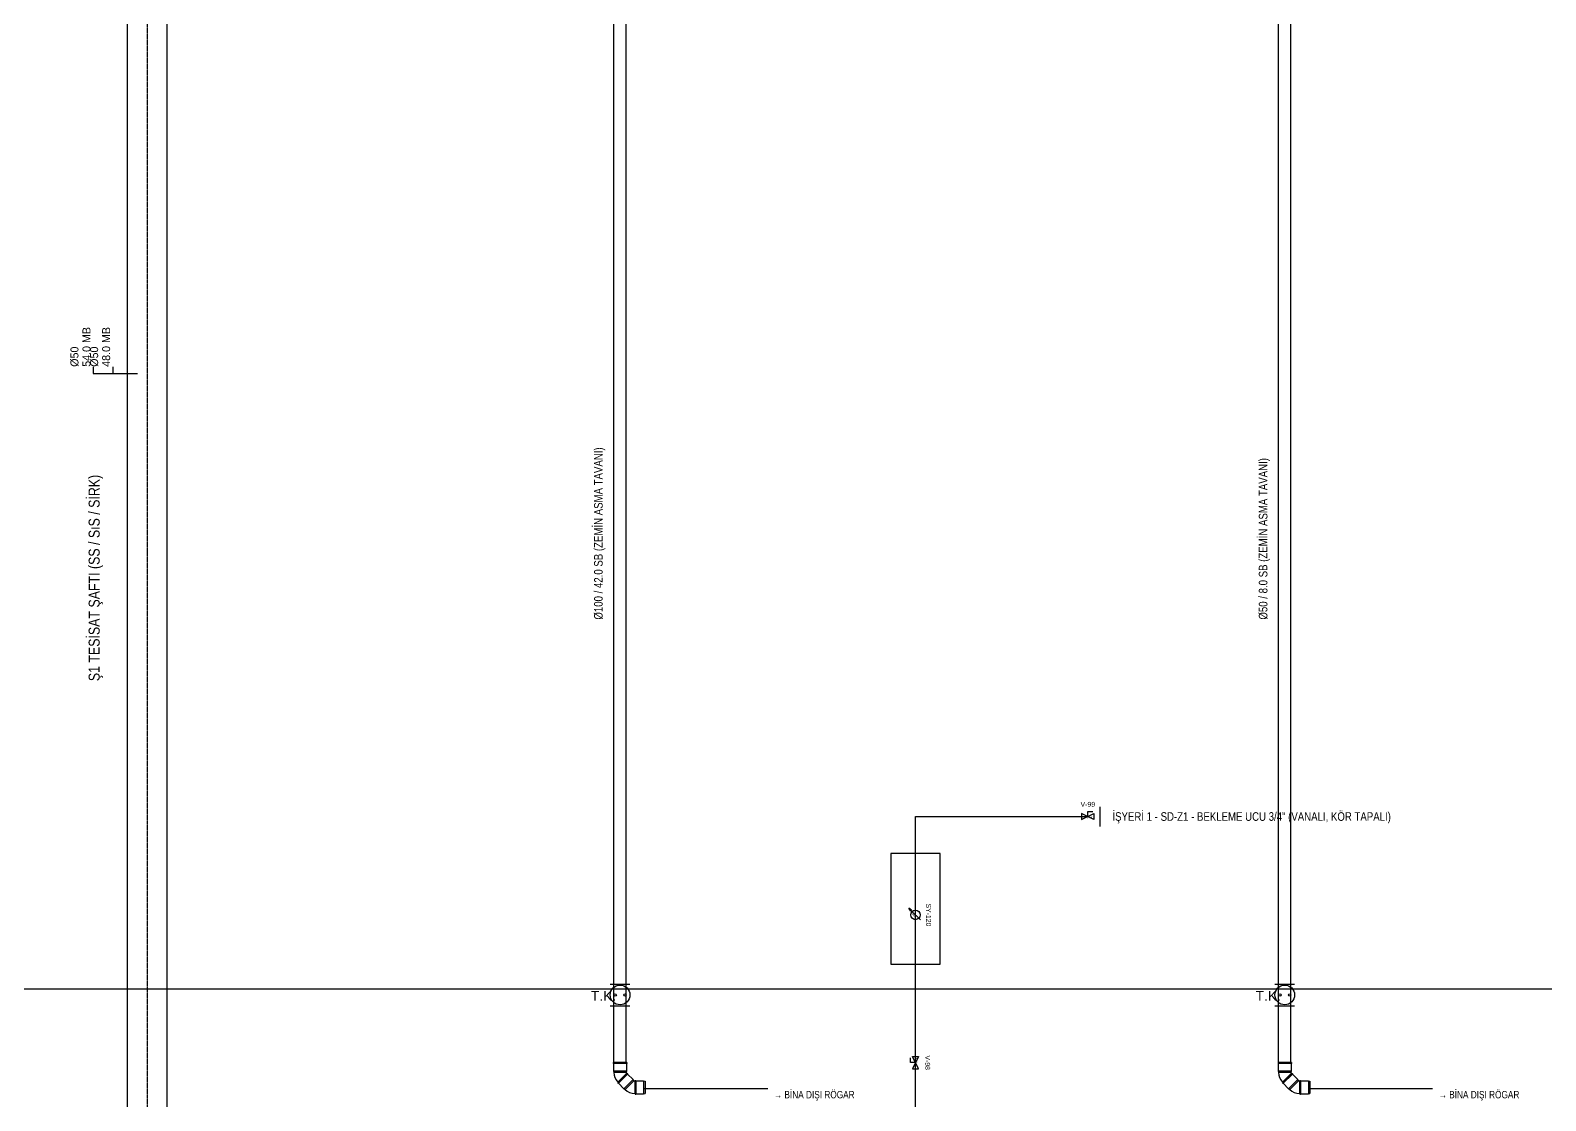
# Model space of a CAD drawing. Header units: centimetres. Extents: x 247996 to 314900, y -468471 to -440326.
# Drawn here: x 261881 to 263112, y -445941 to -445071 of the extents above; entities that cross this region are included whole.
import ezdxf
from ezdxf.enums import TextEntityAlignment as Align

# ---------------------------------------------------------------- set-up
doc = ezdxf.new("R2010")
doc.units = ezdxf.units.CM
doc.linetypes.add('0', pattern=[500, 500])
doc.linetypes.add('BASMA HATTI', pattern=[0.375, 0.25, -0.125])
for name, color, linetype, lineweight in [('SCOTT-MTY-PISSU-CAP', 211, 'Continuous', 30), ('SCOTT-MTY-SICAKSU-BORU', 1, 'BASMA HATTI', 30), ('SCOTT-MTY-SOGUKSU-BORU', 5, '0', 30), ('SCOTT-MTY-TEMIZSU-CAP', 101, 'Continuous', 30)]:
    doc.layers.add(name, color=color, linetype=linetype, lineweight=lineweight)
for name, color, linetype in [('SCOTT-MTY-PVC', 43, 'Continuous'), ('SCOTT-MTY-ROGAR', 5, 'Continuous'), ('SCOTT-MTY-SAYAC', 3, 'Continuous'), ('SCOTT-MTY-SEMA', 8, 'Continuous'), ('SCOTT-MTY-SIRKULASYON-BORU', 31, 'Continuous'), ('SCOTT-MTY-TES-SAFT', 8, 'Continuous'), ('SCOTT-MTY-TES-YAZI', 7, 'Continuous'), ('SCOTT-MTY-VANA', 1, 'Continuous'), ('SCOTT-MTY-YUK-BIRIMI', 7, 'Continuous')]:
    doc.layers.add(name, color=color, linetype=linetype)
doc.styles.add('MTY_CAP', font='wturkce.SHX', dxfattribs={"width": 0.65})
doc.styles.add('MTYCAPLT', font='arial.ttf')
doc.styles.add('ROTAS', font='arial.ttf')

# ---------------------------------------------------------------- blocks, each defined once
blk = doc.blocks.new('MTY-TEMIZ SU CAP MB')
at = {"layer": 'SCOTT-MTY-TEMIZSU-CAP'}
for p, q in [((0.8333333333333333, 3.095888560999511), (-1.779469800745841e-17, 3.095888560999511)), ((-1.779469800745841e-17, 3.095888560999511), (-1.779469800745841e-17, 0))]:
    blk.add_line(p, q, dxfattribs=at)
at = {"layer": 'SCOTT-MTY-TEMIZSU-CAP', "style": 'MTY_CAP', "width": 0.65}
for tag, p in [('SOCP', (0.8333333333333333, 5.416666666666667)), ('SCCP', (0.8333333333333333, 2.416666666666667))]:
    blk.add_attdef(tag, text='', height=1, dxfattribs=at).set_placement(p, align=Align.MIDDLE_LEFT)
at = {"layer": 'SCOTT-MTY-YUK-BIRIMI', "color": 101, "style": 'MTY_CAP', "width": 0.65}
for tag, p in [('SO', (0.8333333333333333, 3.916666666666667)), ('SC', (0.8333333333333333, 0.9166666666666667))]:
    blk.add_attdef(tag, text='', height=1, dxfattribs=at).set_placement(p, align=Align.MIDDLE_LEFT)
blk = doc.blocks.new('MTY-TEMIZLEME KAPAGI KOLON')
at = {"layer": 'SCOTT-MTY-VANA', "color": 1, "ltscale": 75}
for p, q in [((-10, 11), (10, 11)), ((-10, -11), (10, -11))]:
    blk.add_line(p, q, dxfattribs=at)
for centre, radius in [((0, 2.220446049250313e-15), 10), ((-4.999999999999998, 2.83276944882399e-15), 1.25), ((5, 9.9579925010296e-16), 1.25)]:
    blk.add_circle(centre, radius, dxfattribs=at)
at = {"layer": 'SCOTT-MTY-VANA', "color": 1, "ltscale": 75, "style": 'MTYCAPLT'}
blk.add_attdef('TK', (-29.59626877560192, -5.963930749594138), '', height=10, dxfattribs=at)
blk = doc.blocks.new('PVC DIRSEK')
at = {"layer": 'SCOTT-MTY-PVC', "color": 43}
for p, q in [((-5.499999999912689, 3.637978807091713e-12), (-5.499999999912689, -0.59999999997126)), ((5.499999999912689, -3.637978807091713e-12), (-5.499999999912689, 3.637978807091713e-12)), ((5.500000000087311, -0.5999999999803549), (-5.499999999912689, -0.59999999997126)), ((-5.299863934458699, -0.5999999999803549), (-5.299863934458699, -6.851006618232987)), ((5.299863934516907, -6.8510066182439), (-5.299863934458699, -6.851006618232987)), ((-5.299863934458699, -6.851006618232987), (-4.999999999912689, -7.991006618237861)), ((5.000000000087311, -7.991006618252413), (-4.999999999912689, -7.991006618237861)), ((5.292893218924291, -8.698113399406338), (-1.778174593113363, -15.76918121132758)), ((5.575600352924084, -8.980820533435235), (-1.559247879033137, -16.11566876538882)), ((6.308120604895521, -9.096828418850691), (-1.328536419081502, -16.73348544288774)), ((6.166603035771004, -9.238345987976118), (-1.328536418990552, -16.73348544273676)), ((5.299863934516907, -6.8510066182439), (5.000000000087311, -7.991006618252413)), ((5.292893218924291, -8.698113399406338), (5.575600352924084, -8.980820533435235)), ((5.299863934516907, -0.5999999999803549), (5.299863934516907, -6.8510066182439)), ((5.499999999912689, -3.637978807091713e-12), (5.500000000087311, -0.5999999999803549)), ((5.883856536076564, -8.672564350279117), (5.511819932976323, -9.044600953379359)), ((5.883856536122039, -8.672564350133598), (5.575600352924084, -8.980820533435235)), ((5.883856536122039, -8.672564350133598), (6.308120604895521, -9.096828418850691)), ((5.883856536076564, -8.672564350279117), (6.308120604895521, -9.096828418850691)), ((6.308120604895521, -9.096828418850691), (6.166603035730077, -9.238345987943376)), ((6.166603035771004, -9.238345987976118), (10.58673220478704, -13.65847515699215)), ((-1.495467459084466, -16.05188834535647), (-1.894318056904012, -16.45073894324696)), ((-1.559247879033137, -16.11566876538882), (-1.894318056856719, -16.4507389432024)), ((-1.894318056904012, -16.45073894324696), (-1.470053988305153, -16.87500301196224)), ((-1.894318056856719, -16.4507389432024), (-1.470053988162363, -16.87500301189675)), ((-1.778174593113363, -15.76918121132758), (-1.495467459084466, -16.05188834535647)), ((-1.328536419081502, -16.73348544288774), (-1.470053988305153, -16.87500301196224)), ((-1.328536419113334, -16.73348544286046), (-1.470053988162363, -16.87500301189675)), ((-1.328536419113334, -16.73348544286046), (3.091592749894517, -21.15361461186831)), ((10.58673220478704, -13.65847515699215), (3.091592749894517, -21.15361461186831)), ((3.091592749894517, -21.15361461186831), (4.109730302001481, -21.74768052087393)), ((11.18079811387724, -14.67661270901908), (4.109730302001481, -21.74768052087393)), ((10.58673220478704, -13.65847515699215), (11.18079811387724, -14.67661270901908)), ((11.88790489505755, -14.96950592779331), (11.88790489497478, -24.96950592795429)), ((11.88790489505755, -14.96950592779331), (12.28771315815993, -14.96950592781332)), ((12.28771315808717, -14.53356585277606), (12.28771315815993, -14.96950592781332)), ((12.28771315808717, -14.53356585277606), (12.88771315813392, -14.53356585273605)), ((12.28771315815993, -14.96950592781332), (12.28771315816903, -25.03356585277606)), ((12.88771315813392, -14.53356585273605), (12.88771315808208, -14.73370191831282)), ((12.88771315808208, -14.73370191831282), (12.88771315817667, -25.33342978727842)), ((12.88771315808208, -14.73370191831282), (19.13871977653616, -14.7337019182628)), ((19.13871977653616, -14.7337019182628), (20.2787197765856, -15.07148656741856)), ((19.13871977653616, -14.7337019182628), (19.13871977641156, -25.33342978729843)), ((20.2787197765856, -15.07148656741856), (20.27871977635914, -24.99564513799714)), ((11.88790489497478, -24.96950592795429), (12.28771315809809, -24.96950592795429)), ((12.28771315809809, -24.96950592795429), (12.28771315814811, -25.53356585280153)), ((12.28771315814811, -25.53356585280153), (12.88771315807116, -25.53356585288338)), ((12.88771315817667, -25.33342978727842), (19.13871977641156, -25.33342978729843)), ((12.88771315817667, -25.33342978727842), (12.88771315807116, -25.53356585288338)), ((19.13871977641156, -25.33342978729843), (20.27871977635914, -24.99564513799714))]:
    blk.add_line(p, q, dxfattribs=at)
for centre, radius, start, end in [((6.000000000087311, -7.991006618252413), 10.99999999999592, 180, 224.9999999997052), ((6.000000000087311, -7.991006618252413), 0.9999999999958049, 180, 224.9999999997052), ((11.88790489506391, -13.96950592783242), 10.99999999999592, 225, 269.9999999996873), ((11.88790489506391, -13.96950592783242), 0.9999999999958049, 225, 269.9999999996873)]:
    blk.add_arc(centre, radius, start, end, dxfattribs=at)
blk = doc.blocks.new('MTY-KURESEL VANA')
at = {"layer": 'SCOTT-MTY-VANA'}
for p, q in [((0, -8.881784197001252e-16), (0, 7.999999999999997)), ((0, 7.999999999999997), (8, 7.999999999999997))]:
    blk.add_line(p, q, dxfattribs=at)
blk.add_lwpolyline([(-10, 5), (-10, -4.999999999999999), (10, 5.000000000000001), (10, -4.999999999999999), (-10, 5.000000000000001)], dxfattribs=at)
blk.add_attdef('CAP', (-1.10482303952088, -2.748897084965286), '', height=2.5, dxfattribs=at)
blk = doc.blocks.new('MTY-SU SAYACI')
at = {"layer": 'SCOTT-MTY-VANA'}
blk.add_hatch(color=256, dxfattribs=at).paths.add_polyline_path([(9.800499987252621, 9.80049998725297), (5.637305480596993, 7.034048038274517), (7.034048038274705, 5.637305480596929)])
for p, q in [((-7.325626253097823, -7.325626253097951), (6.335676759435657, 6.335676759435851)), ((5.637305480596993, 7.034048038274517), (9.800499987252167, 9.800499987252673)), ((7.034048038274705, 5.637305480596929), (5.637305480596993, 7.034048038274517)), ((7.034048038274705, 5.637305480596929), (9.800499987252294, 9.800499987252485))]:
    blk.add_line(p, q, dxfattribs=at)
blk.add_circle((0, 0), 7.000000000005, dxfattribs=at)
blk.add_attdef('CAP', (-2.285634328742455, -1.152700095365943), '', height=2.5, rotation=45.0000000000007, dxfattribs=at)

msp = doc.modelspace()

# ---------------------------------------------------------------- linework, layer by layer
at = {"layer": 'SCOTT-MTY-PVC'}
for p, q in [((262355, -445910), (262355, -441990)), ((262365, -445910), (262365, -441990)), ((262895, -445910), (262895, -441990)), ((262905, -445910), (262905, -441990)), ((262380, -445931), (262480, -445931)), ((262920, -445931), (263020, -445931))]:
    msp.add_line(p, q, dxfattribs=at)
at = {"layer": 'SCOTT-MTY-SAYAC'}
msp.add_lwpolyline([(262580, -445830), (262620, -445830), (262620, -445740), (262580, -445740)], close=True, dxfattribs=at)
at = {"layer": 'SCOTT-MTY-SEMA'}
msp.add_lwpolyline([(258900, -445850), (276550, -445850)], dxfattribs=at)
at = {"layer": 'SCOTT-MTY-SICAKSU-BORU'}
msp.add_lwpolyline([(261976, -446110), (261976, -443040.4)], dxfattribs=at)
at = {"layer": 'SCOTT-MTY-SIRKULASYON-BORU'}
msp.add_lwpolyline([(261992, -446080), (261992, -443030.8)], dxfattribs=at)
at = {"layer": 'SCOTT-MTY-SOGUKSU-BORU'}
msp.add_line((262750, -445718), (262750, -445702), dxfattribs=at)
for points in [[(261960, -446140), (261960, -443050)], [(262600, -446140), (262600, -445710), (262740, -445710)]]:
    msp.add_lwpolyline(points, dxfattribs=at)

# ---------------------------------------------------------------- block references
at = {"layer": 'SCOTT-MTY-PISSU-CAP'}
ref = msp.add_blockref('MTY-TEMIZLEME KAPAGI KOLON', (262360, -445855), dxfattribs=dict(at, xscale=0.8, yscale=0.8))
ref.add_attrib('TK', 'T.K.', (262336.3229849795, -445859.7711445997), dxfattribs={"height": 8, "style": 'MTYCAPLT'})
ref = msp.add_blockref('MTY-TEMIZLEME KAPAGI KOLON', (262900, -445855), dxfattribs=dict(at, xscale=0.8, yscale=0.8))
ref.add_attrib('TK', 'T.K.', (262876.3229849795, -445859.7711445997), dxfattribs={"height": 8, "style": 'MTYCAPLT'})
at = {"layer": 'SCOTT-MTY-PVC'}
for p in [(262360, -445910), (262900, -445910)]:
    msp.add_blockref('PVC DIRSEK', p, dxfattribs=at)
at = {"layer": 'SCOTT-MTY-SAYAC'}
ref = msp.add_blockref('MTY-SU SAYACI', (262600, -445790), dxfattribs=dict(at, xscale=0.55, yscale=0.55, rotation=90))
ref.add_attrib('CAP', 'DN20', (262600.6339850525, -445791.2570988808), dxfattribs={"height": 1.375, "rotation": 135.0000000000007})
at = {"layer": 'SCOTT-MTY-TEMIZSU-CAP'}
ref = msp.add_blockref('MTY-TEMIZ SU CAP MB', (261952, -445350), dxfattribs=dict(at, xscale=6.5, yscale=6.5, rotation=90))
ref.add_attrib('SO', '54.0 MB', (261929.7916666667, -445344.5833333333), dxfattribs={"height": 6.5, "rotation": 90, "style": 'MTY_CAP'})
ref.add_attrib('SOCP', 'Ø50', (261920.0416666667, -445344.5833333333), dxfattribs={"height": 6.5, "rotation": 90, "style": 'MTY_CAP'})
ref = msp.add_blockref('MTY-TEMIZ SU CAP MB', (261968, -445350), dxfattribs=dict(at, xscale=6.5, yscale=6.5, rotation=90))
ref.add_attrib('SO', '48.0 MB', (261945.7916666667, -445344.5833333333), dxfattribs={"height": 6.5, "rotation": 90, "style": 'MTY_CAP'})
ref.add_attrib('SOCP', 'Ø50', (261936.0416666667, -445344.5833333333), dxfattribs={"height": 6.5, "rotation": 90, "style": 'MTY_CAP'})
at = {"layer": 'SCOTT-MTY-VANA', "xscale": 0.5, "yscale": 0.5}
msp.add_blockref('MTY-KURESEL VANA', (262740, -445710), dxfattribs=at).add_auto_attribs({'CAP': 'DN20'})
at = {"layer": 'SCOTT-MTY-VANA', "xscale": 0.5, "yscale": 0.5, "rotation": 90}
msp.add_blockref('MTY-KURESEL VANA', (262600, -445910), dxfattribs=at).add_auto_attribs({'CAP': 'DN20'})

# ---------------------------------------------------------------- texts
at = {"layer": 'SCOTT-MTY-PISSU-CAP', "style": 'ROTAS', "width": 0.8}
for s, p in [('Ø100 / 42.0 SB (ZEMİN ASMA TAVANI)', (262348, -445550)), ('Ø50 / 8.0 SB (ZEMİN ASMA TAVANI)', (262888, -445550))]:
    msp.add_text(s, height=7, rotation=90, dxfattribs=at).set_placement(p, align=Align.BOTTOM_LEFT)
at = {"layer": 'SCOTT-MTY-ROGAR', "style": 'ROTAS', "width": 0.8}
for p in [(262485, -445936), (263025, -445936)]:
    msp.add_text('→ BİNA DIŞI RÖGAR', height=6, dxfattribs=at).set_placement(p, align=Align.MIDDLE_LEFT)
at = {"layer": 'SCOTT-MTY-TES-SAFT', "style": 'ROTAS', "width": 0.8}
msp.add_text('Ş1 TESİSAT ŞAFTI (SS / SıS / SİRK)', height=9, rotation=90, dxfattribs=at).set_placement((261940, -445600), align=Align.BOTTOM_LEFT)
at = {"layer": 'SCOTT-MTY-TES-YAZI', "style": 'ROTAS', "width": 0.8}
msp.add_text('İŞYERİ 1 - SD-Z1 - BEKLEME UCU 3/4" (VANALI, KÖR TAPALI)', height=7, dxfattribs=at).set_placement((262760, -445710), align=Align.MIDDLE_LEFT)
at = {"layer": 'SCOTT-MTY-VANA', "style": 'ROTAS', "width": 0.8}
msp.add_text('V-99', height=4, dxfattribs=at).set_placement((262740, -445700.1), align=Align.MIDDLE_CENTER)
for s, p in [('SY-120', (262610.65, -445790)), ('V-98', (262609.9, -445910))]:
    msp.add_text(s, height=4, rotation=-90, dxfattribs=at).set_placement(p, align=Align.MIDDLE_CENTER)

doc.saveas('drawing.dxf')
